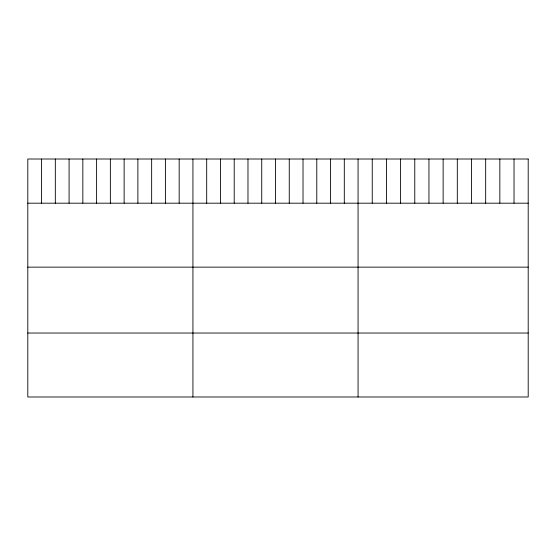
<?xml version="1.0" encoding="UTF-8"?>
<svg xmlns="http://www.w3.org/2000/svg" width="556" height="556" viewBox="0 0 556 556"><rect width="100%" height="100%" fill="white"/><g stroke="black" fill="none" stroke-linecap="round" stroke-linejoin="round"><path stroke-width="0.83" d="M27.8 203.19L528.2 203.19M27.8 267.144L528.2 267.144M27.8 333.037L528.2 333.037M514.022 159.009L514.022 203.19M499.844 159.009L499.844 203.19M485.666 159.009L485.666 203.19M471.488 159.009L471.488 203.19M457.31 159.009L457.31 203.19M443.132 159.009L443.132 203.19M428.954 159.009L428.954 203.19M414.776 159.009L414.776 203.19M400.598 159.009L400.598 203.19M386.42 159.009L386.42 203.19M372.242 159.009L372.242 203.19M358.064 159.009L358.064 396.991M344.303 159.009L344.303 203.19M330.542 159.009L330.542 203.19M316.781 159.009L316.781 203.19M303.02 159.009L303.02 203.19M289.259 159.009L289.259 203.19M275.498 159.009L275.498 203.19M261.737 159.009L261.737 203.19M247.976 159.009L247.976 203.19M234.215 159.009L234.215 203.19M220.454 159.009L220.454 203.19M206.693 159.009L206.693 203.19M192.932 159.009L192.932 396.991M179.171 159.009L179.171 203.19M165.41 159.009L165.41 203.19M151.649 159.009L151.649 203.19M137.888 159.009L137.888 203.19M124.127 159.009L124.127 203.19M110.366 159.009L110.366 203.19M96.605 159.009L96.605 203.19M82.844 159.009L82.844 203.19M69.083 159.009L69.083 203.19M55.322 159.009L55.322 203.19M41.561 159.009L41.561 203.19M528.2 159.009L27.8 159.009L27.8 396.991L528.2 396.991L528.2 159.009"/></g></svg>
